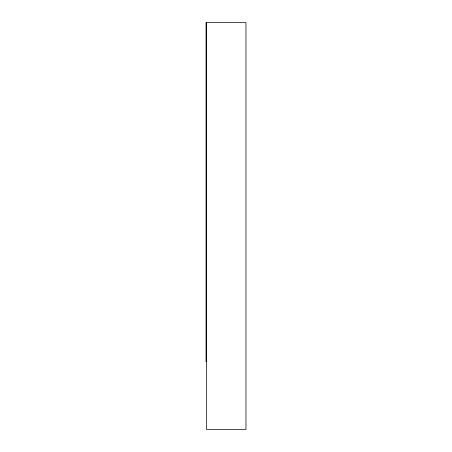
<?xml version="1.0" encoding="UTF-8"?>
<svg xmlns="http://www.w3.org/2000/svg" width="452" height="452" viewBox="0 0 452 452"><rect width="100%" height="100%" fill="white"/><g stroke="black" fill="none" stroke-linecap="round" stroke-linejoin="round"><path stroke-width="0.68" d="M206.756 361.6L206.039 361.6L206.039 22.6L245.961 22.6L245.961 429.4L206.417 429.4L206.417 22.6"/></g></svg>
